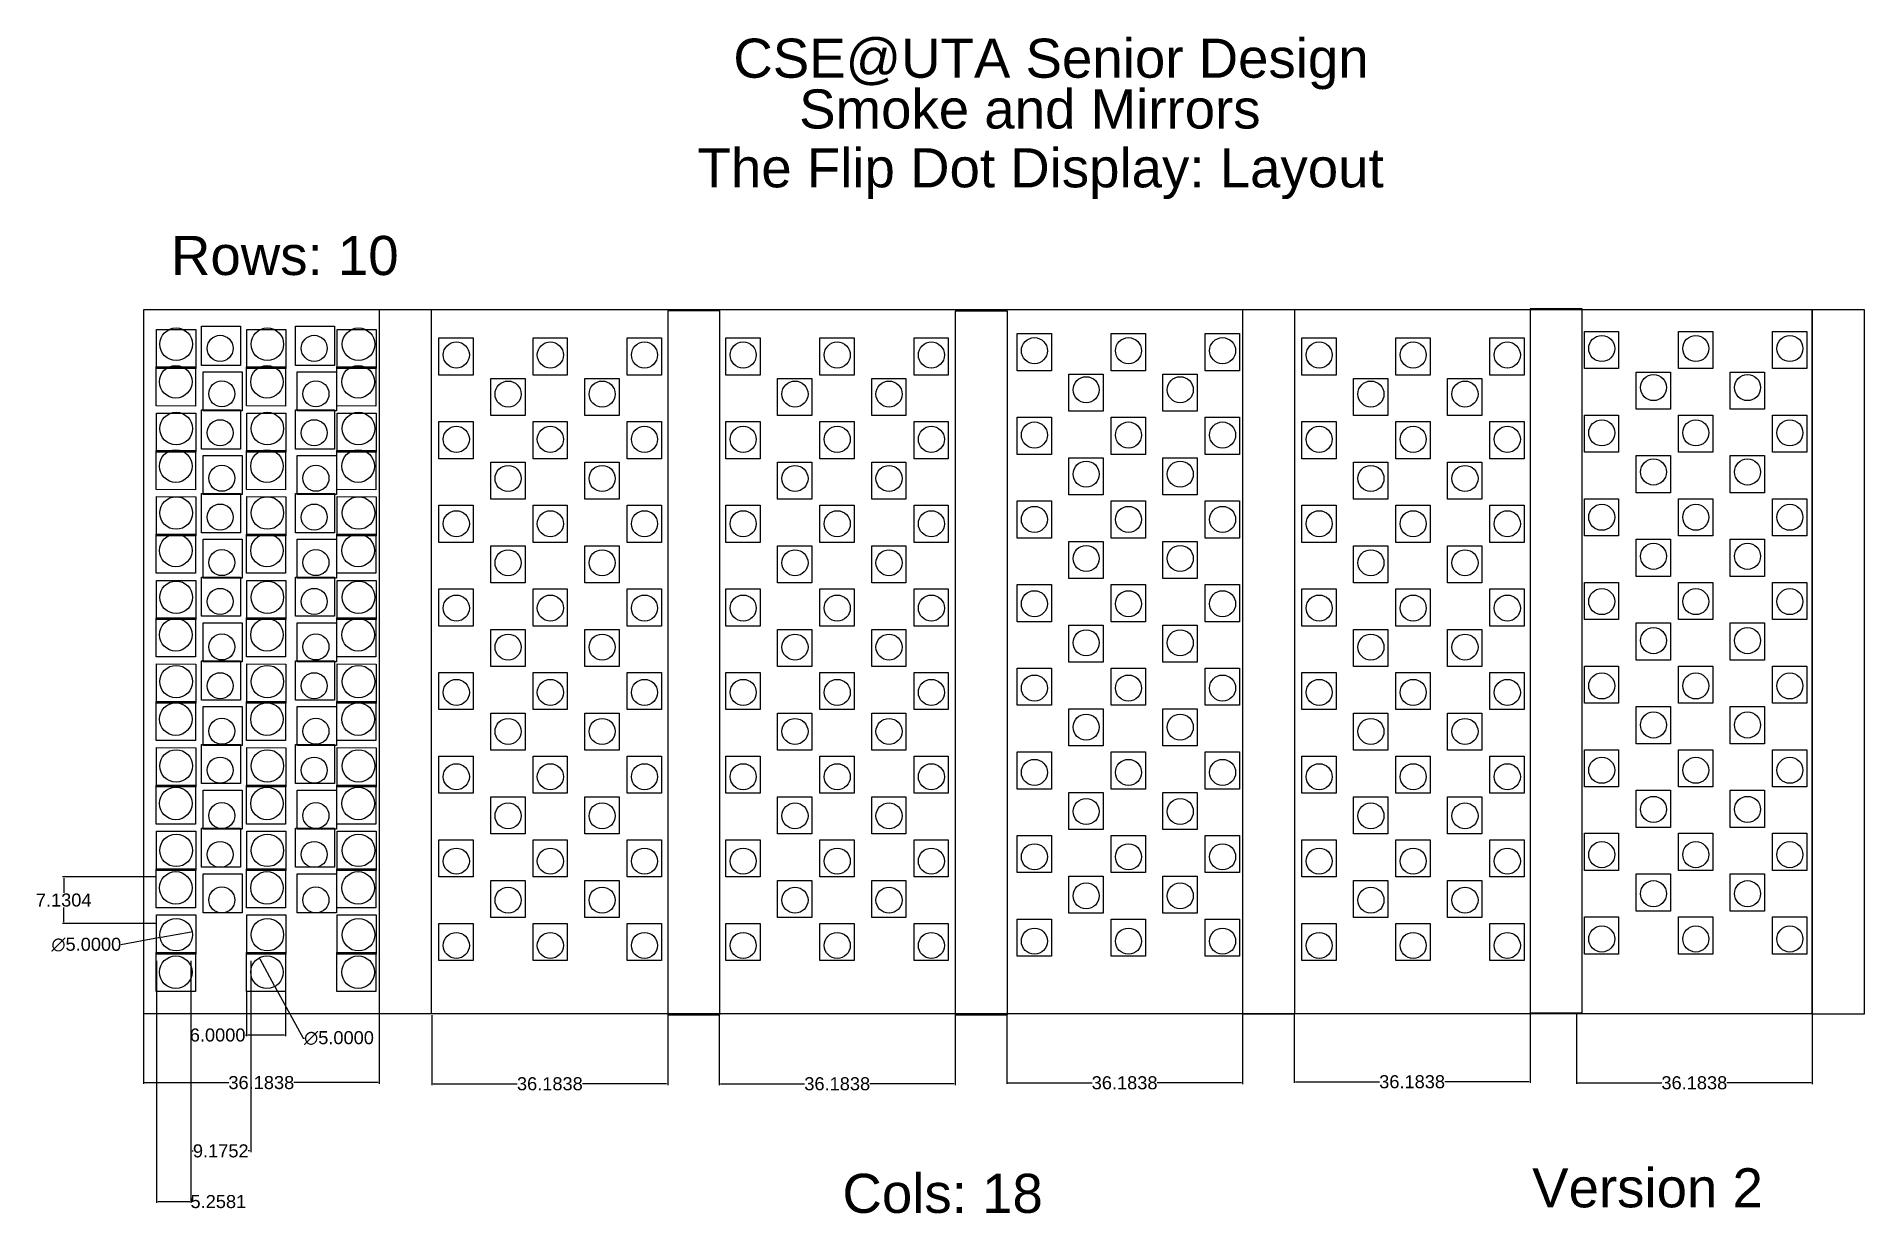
# Model space of a CAD drawing. Header units: inches. Extents: x -16 to 264, y -31 to 150.
import ezdxf

# ---------------------------------------------------------------- set-up
doc = ezdxf.new("R2010")
doc.units = ezdxf.units.IN
doc.header["$MEASUREMENT"] = 0
doc.layers.get('Defpoints').update_dxf_attribs({"color": 2})
doc.layers.add('Hidden', color=1, linetype='Continuous')
doc.layers.add('Layer1', color=2, linetype='Continuous')
doc.styles.add('Annotative', font='Arial.ttf')
doc.styles.get("Standard").update_dxf_attribs({"font": 'Arial.ttf'})
doc.dimstyles.get("Standard").update_dxf_attribs({"dimtxt": 2, "dimasz": 0.18, "dimexe": 0.18, "dimexo": 0.0625, "dimgap": 0.09, "dimtad": 0, "dimtih": 1, "dimtoh": 1, "dimdec": 4, "dimzin": 0, "dimdsep": 46, "dimtxsty": 'Standard', "dimcen": 0.09, "dimadec": 0, "dimazin": 0, "dimtfac": 1, "dimtdec": 4, "dimtofl": 0, "dimtmove": 0, "dimatfit": 2, "dimfxl": 1, "dimtolj": 1, "dimtzin": 0, "dimarcsym": 0})

# ---------------------------------------------------------------- blocks, each defined once
blk = doc.blocks.new('*D2')
at = {"color": 0, "lineweight": -2, "transparency": 16777216}
for p, q in [((0, -0.05), (0, -10.76)), ((36.19, -0.06), (36.19, -10.77)), ((0.18, -10.58), (13.09, -10.59)), ((36.01, -10.59), (23.09, -10.59))]:
    blk.add_line(p, q, dxfattribs=at)
at = {"color": 0, "transparency": 16777216}
for points in [[(0.18, -10.55), (0.18, -10.61), (0, -10.58)], [(36.01, -10.56), (36.01, -10.62), (36.19, -10.59)]]:
    blk.add_solid(points, dxfattribs=at)
at = {"layer": 'Defpoints', "color": 0, "transparency": 16777216}
for p in [(0, 0.01), (36.19, 0), (36.19, -10.59)]:
    blk.add_point(p, dxfattribs=at)
at = {"color": 0, "transparency": 16777216, "insert": (18.09, -10.59), "char_height": 2, "width": 2.5943, "attachment_point": 5}
blk.add_mtext('\\A1;36.1838', dxfattribs=at)
blk = doc.blocks.new('*D3')
at = {"color": 0, "lineweight": -2, "transparency": 16777216}
for p, q in [((44.27, -0.24), (44.26, -10.95)), ((80.45, -0.24), (80.45, -10.95)), ((44.45, -10.77), (57.36, -10.77)), ((80.27, -10.77), (67.36, -10.77))]:
    blk.add_line(p, q, dxfattribs=at)
at = {"color": 0, "transparency": 16777216}
for points in [[(44.45, -10.74), (44.45, -10.8), (44.26, -10.77)], [(80.27, -10.74), (80.27, -10.8), (80.45, -10.77)]]:
    blk.add_solid(points, dxfattribs=at)
at = {"layer": 'Defpoints', "color": 0, "transparency": 16777216}
for p in [(44.27, -0.17), (80.45, -0.18), (80.45, -10.77)]:
    blk.add_point(p, dxfattribs=at)
at = {"color": 0, "transparency": 16777216, "insert": (62.36, -10.77), "char_height": 2, "width": 2.5943, "attachment_point": 5}
blk.add_mtext('\\A1;36.1838', dxfattribs=at)
blk = doc.blocks.new('*D4')
at = {"color": 0, "lineweight": -2, "transparency": 16777216}
for p, q in [((88.36, -0.24), (88.36, -10.95)), ((124.54, -0.25), (124.54, -10.96)), ((88.54, -10.77), (101.45, -10.77)), ((124.36, -10.78), (111.45, -10.77))]:
    blk.add_line(p, q, dxfattribs=at)
at = {"color": 0, "transparency": 16777216}
for points in [[(88.54, -10.74), (88.54, -10.8), (88.36, -10.77)], [(124.36, -10.75), (124.36, -10.81), (124.54, -10.78)]]:
    blk.add_solid(points, dxfattribs=at)
at = {"layer": 'Defpoints', "color": 0, "transparency": 16777216}
for p in [(88.36, -0.18), (124.54, -0.19), (124.54, -10.78)]:
    blk.add_point(p, dxfattribs=at)
at = {"color": 0, "transparency": 16777216, "insert": (106.45, -10.77), "char_height": 2, "width": 2.5943, "attachment_point": 5}
blk.add_mtext('\\A1;36.1838', dxfattribs=at)
blk = doc.blocks.new('*D5')
at = {"color": 0, "lineweight": -2, "transparency": 16777216}
for p, q in [((132.45, -0.08), (132.45, -10.79)), ((168.63, -0.09), (168.63, -10.8)), ((132.63, -10.61), (145.54, -10.62)), ((168.45, -10.62), (155.54, -10.62))]:
    blk.add_line(p, q, dxfattribs=at)
at = {"color": 0, "transparency": 16777216}
for points in [[(132.63, -10.58), (132.63, -10.64), (132.45, -10.61)], [(168.45, -10.59), (168.45, -10.65), (168.63, -10.62)]]:
    blk.add_solid(points, dxfattribs=at)
at = {"layer": 'Defpoints', "color": 0, "transparency": 16777216}
for p in [(132.45, -0.02), (168.63, -0.03), (168.63, -10.62)]:
    blk.add_point(p, dxfattribs=at)
at = {"color": 0, "transparency": 16777216, "insert": (150.54, -10.62), "char_height": 2, "width": 2.5943, "attachment_point": 5}
blk.add_mtext('\\A1;36.1838', dxfattribs=at)
blk = doc.blocks.new('*D6')
at = {"color": 0, "lineweight": -2, "transparency": 16777216}
for p, q in [((176.56, 0.08), (176.56, -10.63)), ((212.75, 0.07), (212.74, -10.64)), ((176.74, -10.45), (189.65, -10.46)), ((212.56, -10.46), (199.65, -10.46))]:
    blk.add_line(p, q, dxfattribs=at)
at = {"color": 0, "transparency": 16777216}
for points in [[(176.74, -10.42), (176.74, -10.48), (176.56, -10.45)], [(212.56, -10.43), (212.56, -10.49), (212.74, -10.46)]]:
    blk.add_solid(points, dxfattribs=at)
at = {"layer": 'Defpoints', "color": 0, "transparency": 16777216}
for p in [(176.56, 0.14), (212.75, 0.13), (212.74, -10.46)]:
    blk.add_point(p, dxfattribs=at)
at = {"color": 0, "transparency": 16777216, "insert": (194.65, -10.46), "char_height": 2, "width": 2.5943, "attachment_point": 5}
blk.add_mtext('\\A1;36.1838', dxfattribs=at)
blk = doc.blocks.new('*D7')
at = {"color": 0, "lineweight": -2, "transparency": 16777216}
for p, q in [((219.86, -0.08), (219.85, -10.79)), ((256.04, -0.09), (256.04, -10.8)), ((220.03, -10.61), (232.94, -10.61)), ((255.86, -10.62), (242.95, -10.62))]:
    blk.add_line(p, q, dxfattribs=at)
at = {"color": 0, "transparency": 16777216}
for points in [[(220.03, -10.58), (220.03, -10.64), (219.85, -10.61)], [(255.86, -10.59), (255.86, -10.65), (256.04, -10.62)]]:
    blk.add_solid(points, dxfattribs=at)
at = {"layer": 'Defpoints', "color": 0, "transparency": 16777216}
for p in [(219.86, -0.02), (256.04, -0.03), (256.04, -10.62)]:
    blk.add_point(p, dxfattribs=at)
at = {"color": 0, "transparency": 16777216, "insert": (237.95, -10.62), "char_height": 2, "width": 2.5943, "attachment_point": 5}
blk.add_mtext('\\A1;36.1838', dxfattribs=at)
blk = doc.blocks.new('*U8')
at = {"layer": 'Hidden'}
blk.add_circle((0.37, -0.23), 2.5, dxfattribs=at)
blk = doc.blocks.new('*U9')
at = {"color": 0, "linetype": 'ByBlock', "lineweight": -2, "transparency": 16777216}
for p in [(0, 90.6), (13.99, 90.6), (27.98, 90.6), (0, 77.66), (13.99, 77.66), (27.98, 77.66), (0, 64.71), (13.99, 64.71), (27.98, 64.71), (0, 51.77), (13.99, 51.77), (27.98, 51.77), (0, 38.83), (13.99, 38.83), (27.98, 38.83), (0, 25.89), (13.99, 25.89), (27.98, 25.89), (0, 12.94), (13.99, 12.94), (27.98, 12.94), (0, 0), (13.99, 0), (27.98, 0)]:
    blk.add_blockref('*U8', p, dxfattribs=at)
blk = doc.blocks.new('*U10')
blk.add_lwpolyline([(-2.63, 4.15), (3.37, 4.14), (3.37, -1.86), (-2.63, -1.85)], close=True)
blk = doc.blocks.new('*U11')
at = {"layer": 'Layer1', "color": 0, "linetype": 'ByBlock', "lineweight": -2, "transparency": 16777216}
for p in [(0, 89.85), (13.85, 89.85), (27.71, 89.85), (0, 77.01), (13.85, 77.01), (27.71, 77.01), (0, 64.18), (13.85, 64.18), (27.71, 64.18), (0, 51.34), (13.85, 51.34), (27.71, 51.34), (0, 38.51), (13.85, 38.51), (27.71, 38.51), (0, 25.67), (13.85, 25.67), (27.71, 25.67), (0, 12.84), (13.85, 12.84), (27.71, 12.84), (0, 0), (13.85, 0), (27.71, 0)]:
    blk.add_blockref('*U10', p, dxfattribs=at)
blk = doc.blocks.new('*D13')
at = {"color": 0, "lineweight": -2, "transparency": 16777216}
for p, q in [((7.29, 8.08), (7.29, -21.25)), ((16.46, 8.08), (16.46, -21.25)), ((7.47, -21.07), (7.66, -21.07)), ((16.28, -21.07), (16.08, -21.07))]:
    blk.add_line(p, q, dxfattribs=at)
at = {"color": 0, "transparency": 16777216}
for points in [[(7.47, -21.04), (7.47, -21.1), (7.29, -21.07)], [(16.28, -21.04), (16.28, -21.1), (16.46, -21.07)]]:
    blk.add_solid(points, dxfattribs=at)
at = {"layer": 'Defpoints', "color": 0, "transparency": 16777216}
for p in [(7.29, 8.15), (16.46, 8.15), (16.46, -21.07)]:
    blk.add_point(p, dxfattribs=at)
at = {"color": 0, "transparency": 16777216, "insert": (11.87, -21.07), "char_height": 2, "attachment_point": 5}
blk.add_mtext('\\A1;9.1752', dxfattribs=at)
blk = doc.blocks.new('*D14')
at = {"color": 0, "lineweight": -2, "transparency": 16777216}
for p, q in [((1.97, 20.98), (-12.41, 20.98)), ((-12.23, 20.8), (-12.23, 18.52)), ((-12.23, 14.03), (-12.23, 16.31)), ((1.97, 13.85), (-12.41, 13.85))]:
    blk.add_line(p, q, dxfattribs=at)
at = {"color": 0, "transparency": 16777216}
for points in [[(-12.26, 20.8), (-12.2, 20.8), (-12.23, 20.98)], [(-12.26, 14.03), (-12.2, 14.03), (-12.23, 13.85)]]:
    blk.add_solid(points, dxfattribs=at)
at = {"layer": 'Defpoints', "color": 0, "transparency": 16777216}
for p in [(-12.23, 20.98), (2.03, 20.98), (2.03, 13.85)]:
    blk.add_point(p, dxfattribs=at)
at = {"color": 0, "transparency": 16777216, "insert": (-12.23, 17.42), "char_height": 2, "attachment_point": 5}
blk.add_mtext('\\A1;7.1304', dxfattribs=at)
blk = doc.blocks.new('*D16')
at = {"color": 0, "lineweight": -2, "transparency": 16777216}
for p, q in [((2.03, 8.08), (2.03, -29.03)), ((7.29, 8.08), (7.29, -29.03)), ((2.21, -28.85), (7.11, -28.85)), ((7.29, -28.85), (7.47, -28.85))]:
    blk.add_line(p, q, dxfattribs=at)
at = {"color": 0, "transparency": 16777216}
for points in [[(2.21, -28.82), (2.21, -28.88), (2.03, -28.85)], [(7.11, -28.82), (7.11, -28.88), (7.29, -28.85)]]:
    blk.add_solid(points, dxfattribs=at)
at = {"layer": 'Defpoints', "color": 0, "transparency": 16777216}
for p in [(2.03, 8.15), (7.29, 8.15), (7.29, -28.85)]:
    blk.add_point(p, dxfattribs=at)
at = {"color": 0, "transparency": 16777216, "insert": (11.5, -28.85), "char_height": 2, "attachment_point": 5}
blk.add_mtext('\\A1;5.2581', dxfattribs=at)
blk = doc.blocks.new('*U23')
at = {"layer": 'Hidden'}
blk.add_circle((0, 0), 2, dxfattribs=at)
blk = doc.blocks.new('*U24')
at = {"color": 0, "linetype": 'ByBlock', "lineweight": -2, "transparency": 16777216}
for p in [(0, 77.66), (14.43, 77.66), (0, 64.71), (14.43, 64.71), (0, 51.77), (14.43, 51.77), (0, 38.83), (14.43, 38.83), (0, 25.89), (14.43, 25.89), (0, 12.94), (14.43, 12.94), (0, 0), (14.43, 0)]:
    blk.add_blockref('*U23', p, dxfattribs=at)
blk = doc.blocks.new('*U30')
blk.add_lwpolyline([(-2.63, 3.15), (3.37, 3.15), (3.37, -2.85), (-2.63, -2.85)], close=True)
blk = doc.blocks.new('*U31')
at = {"layer": 'Layer1', "color": 0, "linetype": 'ByBlock', "lineweight": -2, "transparency": 16777216}
for p in [(0, 77.01), (14.43, 77.01), (0, 64.18), (14.43, 64.18), (0, 51.34), (14.43, 51.34), (0, 38.51), (14.43, 38.51), (0, 25.67), (14.43, 25.67), (0, 12.84), (14.43, 12.84), (0, 0), (14.43, 0)]:
    blk.add_blockref('*U30', p, dxfattribs=at)
blk = doc.blocks.new('*U36')
at = {"layer": 'Hidden'}
blk.add_circle((0, 0), 2, dxfattribs=at)
blk = doc.blocks.new('*U38')
at = {"color": 0, "linetype": 'ByBlock', "lineweight": -2, "transparency": 16777216}
for p in [(0, 77.66), (14.43, 77.66), (0, 64.71), (14.43, 64.71), (0, 51.77), (14.43, 51.77), (0, 38.83), (14.43, 38.83), (0, 25.89), (14.43, 25.89), (0, 12.94), (14.43, 12.94), (0, 0), (14.43, 0)]:
    blk.add_blockref('*U36', p, dxfattribs=at)
blk = doc.blocks.new('*U43')
at = {"layer": 'Hidden'}
blk.add_circle((0, 0), 2, dxfattribs=at)
blk = doc.blocks.new('*U45')
at = {"color": 0, "linetype": 'ByBlock', "lineweight": -2, "transparency": 16777216}
for p in [(0, 90.6), (14.43, 90.6), (28.87, 90.6), (0, 77.66), (14.43, 77.66), (28.87, 77.66), (0, 64.71), (14.43, 64.71), (28.87, 64.71), (0, 51.77), (14.43, 51.77), (28.87, 51.77), (0, 38.83), (14.43, 38.83), (28.87, 38.83), (0, 25.89), (14.43, 25.89), (28.87, 25.89), (0, 12.94), (14.43, 12.94), (28.87, 12.94), (0, 0), (14.43, 0), (28.87, 0)]:
    blk.add_blockref('*U43', p, dxfattribs=at)
blk = doc.blocks.new('*U54')
blk.add_lwpolyline([(-2.63, 2.85), (2.63, 2.85), (2.63, -2.85), (-2.63, -2.85)], close=True)
blk = doc.blocks.new('*U56')
at = {"layer": 'Layer1', "color": 0, "linetype": 'ByBlock', "lineweight": -2, "transparency": 16777216}
for p in [(0, 89.85), (14.43, 89.85), (28.87, 89.85), (0, 77.01), (14.43, 77.01), (28.87, 77.01), (0, 64.18), (14.43, 64.18), (28.87, 64.18), (0, 51.34), (14.43, 51.34), (28.87, 51.34), (0, 38.51), (14.43, 38.51), (28.87, 38.51), (0, 25.67), (14.43, 25.67), (28.87, 25.67), (0, 12.84), (14.43, 12.84), (28.87, 12.84), (0, 0), (14.43, 0), (28.87, 0)]:
    blk.add_blockref('*U54', p, dxfattribs=at)
blk = doc.blocks.new('*U67')
blk.add_lwpolyline([(-2.63, 2.85), (2.63, 2.85), (2.63, -2.85), (-2.63, -2.85)], close=True)
blk = doc.blocks.new('*U69')
at = {"layer": 'Layer1', "color": 0, "linetype": 'ByBlock', "lineweight": -2, "transparency": 16777216}
for p in [(0, 77.01), (14.43, 77.01), (0, 64.18), (14.43, 64.18), (0, 51.34), (14.43, 51.34), (0, 38.51), (14.43, 38.51), (0, 25.67), (14.43, 25.67), (0, 12.84), (14.43, 12.84), (0, 0), (14.43, 0)]:
    blk.add_blockref('*U67', p, dxfattribs=at)
blk = doc.blocks.new('*U84')
at = {"layer": 'Hidden'}
blk.add_circle((0, 0), 2, dxfattribs=at)
blk = doc.blocks.new('*U85')
at = {"color": 0, "linetype": 'ByBlock', "lineweight": -2, "transparency": 16777216}
for p in [(0, 77.66), (14.43, 77.66), (0, 64.71), (14.43, 64.71), (0, 51.77), (14.43, 51.77), (0, 38.83), (14.43, 38.83), (0, 25.89), (14.43, 25.89), (0, 12.94), (14.43, 12.94), (0, 0), (14.43, 0)]:
    blk.add_blockref('*U84', p, dxfattribs=at)
blk = doc.blocks.new('*U86')
at = {"layer": 'Hidden'}
blk.add_circle((0, 0), 2, dxfattribs=at)
blk = doc.blocks.new('*U87')
at = {"color": 0, "linetype": 'ByBlock', "lineweight": -2, "transparency": 16777216}
for p in [(0, 90.6), (14.43, 90.6), (28.87, 90.6), (0, 77.66), (14.43, 77.66), (28.87, 77.66), (0, 64.71), (14.43, 64.71), (28.87, 64.71), (0, 51.77), (14.43, 51.77), (28.87, 51.77), (0, 38.83), (14.43, 38.83), (28.87, 38.83), (0, 25.89), (14.43, 25.89), (28.87, 25.89), (0, 12.94), (14.43, 12.94), (28.87, 12.94), (0, 0), (14.43, 0), (28.87, 0)]:
    blk.add_blockref('*U86', p, dxfattribs=at)
blk = doc.blocks.new('*U88')
blk.add_lwpolyline([(-2.63, 2.85), (2.63, 2.85), (2.63, -2.85), (-2.63, -2.85)], close=True)
blk = doc.blocks.new('*U80')
at = {"layer": 'Layer1', "color": 0, "linetype": 'ByBlock', "lineweight": -2, "transparency": 16777216}
for p in [(0, 89.85), (14.43, 89.85), (28.87, 89.85), (0, 77.01), (14.43, 77.01), (28.87, 77.01), (0, 64.18), (14.43, 64.18), (28.87, 64.18), (0, 51.34), (14.43, 51.34), (28.87, 51.34), (0, 38.51), (14.43, 38.51), (28.87, 38.51), (0, 25.67), (14.43, 25.67), (28.87, 25.67), (0, 12.84), (14.43, 12.84), (28.87, 12.84), (0, 0), (14.43, 0), (28.87, 0)]:
    blk.add_blockref('*U88', p, dxfattribs=at)
blk = doc.blocks.new('*U82')
blk.add_lwpolyline([(-2.63, 2.85), (2.63, 2.85), (2.63, -2.85), (-2.63, -2.85)], close=True)
blk = doc.blocks.new('*U83')
at = {"layer": 'Layer1', "color": 0, "linetype": 'ByBlock', "lineweight": -2, "transparency": 16777216}
for p in [(0, 77.01), (14.43, 77.01), (0, 64.18), (14.43, 64.18), (0, 51.34), (14.43, 51.34), (0, 38.51), (14.43, 38.51), (0, 25.67), (14.43, 25.67), (0, 12.84), (14.43, 12.84), (0, 0), (14.43, 0)]:
    blk.add_blockref('*U82', p, dxfattribs=at)
blk = doc.blocks.new('*U99')
at = {"layer": 'Hidden'}
blk.add_circle((0, 0), 2, dxfattribs=at)
blk = doc.blocks.new('*U101')
at = {"color": 0, "linetype": 'ByBlock', "lineweight": -2, "transparency": 16777216}
for p in [(0, 77.66), (14.43, 77.66), (0, 64.71), (14.43, 64.71), (0, 51.77), (14.43, 51.77), (0, 38.83), (14.43, 38.83), (0, 25.89), (14.43, 25.89), (0, 12.94), (14.43, 12.94), (0, 0), (14.43, 0)]:
    blk.add_blockref('*U99', p, dxfattribs=at)
blk = doc.blocks.new('*U102')
at = {"layer": 'Hidden'}
blk.add_circle((0, 0), 2, dxfattribs=at)
blk = doc.blocks.new('*U103')
at = {"color": 0, "linetype": 'ByBlock', "lineweight": -2, "transparency": 16777216}
for p in [(0, 90.6), (14.43, 90.6), (28.87, 90.6), (0, 77.66), (14.43, 77.66), (28.87, 77.66), (0, 64.71), (14.43, 64.71), (28.87, 64.71), (0, 51.77), (14.43, 51.77), (28.87, 51.77), (0, 38.83), (14.43, 38.83), (28.87, 38.83), (0, 25.89), (14.43, 25.89), (28.87, 25.89), (0, 12.94), (14.43, 12.94), (28.87, 12.94), (0, 0), (14.43, 0), (28.87, 0)]:
    blk.add_blockref('*U102', p, dxfattribs=at)
blk = doc.blocks.new('*U104')
blk.add_lwpolyline([(-2.63, 2.85), (2.63, 2.85), (2.63, -2.85), (-2.63, -2.85)], close=True)
blk = doc.blocks.new('*U105')
at = {"layer": 'Layer1', "color": 0, "linetype": 'ByBlock', "lineweight": -2, "transparency": 16777216}
for p in [(0, 89.85), (14.43, 89.85), (28.87, 89.85), (0, 77.01), (14.43, 77.01), (28.87, 77.01), (0, 64.18), (14.43, 64.18), (28.87, 64.18), (0, 51.34), (14.43, 51.34), (28.87, 51.34), (0, 38.51), (14.43, 38.51), (28.87, 38.51), (0, 25.67), (14.43, 25.67), (28.87, 25.67), (0, 12.84), (14.43, 12.84), (28.87, 12.84), (0, 0), (14.43, 0), (28.87, 0)]:
    blk.add_blockref('*U104', p, dxfattribs=at)
blk = doc.blocks.new('*U106')
blk.add_lwpolyline([(-2.63, 2.85), (2.63, 2.85), (2.63, -2.85), (-2.63, -2.85)], close=True)
blk = doc.blocks.new('*U107')
at = {"layer": 'Layer1', "color": 0, "linetype": 'ByBlock', "lineweight": -2, "transparency": 16777216}
for p in [(0, 77.01), (14.43, 77.01), (0, 64.18), (14.43, 64.18), (0, 51.34), (14.43, 51.34), (0, 38.51), (14.43, 38.51), (0, 25.67), (14.43, 25.67), (0, 12.84), (14.43, 12.84), (0, 0), (14.43, 0)]:
    blk.add_blockref('*U106', p, dxfattribs=at)
blk = doc.blocks.new('*U118')
at = {"layer": 'Hidden'}
blk.add_circle((0, 0), 2, dxfattribs=at)
blk = doc.blocks.new('*U120')
at = {"color": 0, "linetype": 'ByBlock', "lineweight": -2, "transparency": 16777216}
for p in [(0, 77.66), (14.43, 77.66), (0, 64.71), (14.43, 64.71), (0, 51.77), (14.43, 51.77), (0, 38.83), (14.43, 38.83), (0, 25.89), (14.43, 25.89), (0, 12.94), (14.43, 12.94), (0, 0), (14.43, 0)]:
    blk.add_blockref('*U118', p, dxfattribs=at)
blk = doc.blocks.new('*U121')
at = {"layer": 'Hidden'}
blk.add_circle((0, 0), 2, dxfattribs=at)
blk = doc.blocks.new('*U122')
at = {"color": 0, "linetype": 'ByBlock', "lineweight": -2, "transparency": 16777216}
for p in [(0, 90.6), (14.43, 90.6), (28.87, 90.6), (0, 77.66), (14.43, 77.66), (28.87, 77.66), (0, 64.71), (14.43, 64.71), (28.87, 64.71), (0, 51.77), (14.43, 51.77), (28.87, 51.77), (0, 38.83), (14.43, 38.83), (28.87, 38.83), (0, 25.89), (14.43, 25.89), (28.87, 25.89), (0, 12.94), (14.43, 12.94), (28.87, 12.94), (0, 0), (14.43, 0), (28.87, 0)]:
    blk.add_blockref('*U121', p, dxfattribs=at)
blk = doc.blocks.new('*U123')
blk.add_lwpolyline([(-2.63, 2.85), (2.63, 2.85), (2.63, -2.85), (-2.63, -2.85)], close=True)
blk = doc.blocks.new('*U124')
at = {"layer": 'Layer1', "color": 0, "linetype": 'ByBlock', "lineweight": -2, "transparency": 16777216}
for p in [(0, 89.85), (14.43, 89.85), (28.87, 89.85), (0, 77.01), (14.43, 77.01), (28.87, 77.01), (0, 64.18), (14.43, 64.18), (28.87, 64.18), (0, 51.34), (14.43, 51.34), (28.87, 51.34), (0, 38.51), (14.43, 38.51), (28.87, 38.51), (0, 25.67), (14.43, 25.67), (28.87, 25.67), (0, 12.84), (14.43, 12.84), (28.87, 12.84), (0, 0), (14.43, 0), (28.87, 0)]:
    blk.add_blockref('*U123', p, dxfattribs=at)
blk = doc.blocks.new('*U125')
blk.add_lwpolyline([(-2.63, 2.85), (2.63, 2.85), (2.63, -2.85), (-2.63, -2.85)], close=True)
blk = doc.blocks.new('*U126')
at = {"layer": 'Layer1', "color": 0, "linetype": 'ByBlock', "lineweight": -2, "transparency": 16777216}
for p in [(0, 77.01), (14.43, 77.01), (0, 64.18), (14.43, 64.18), (0, 51.34), (14.43, 51.34), (0, 38.51), (14.43, 38.51), (0, 25.67), (14.43, 25.67), (0, 12.84), (14.43, 12.84), (0, 0), (14.43, 0)]:
    blk.add_blockref('*U125', p, dxfattribs=at)
blk = doc.blocks.new('*U137')
at = {"layer": 'Hidden'}
blk.add_circle((0, 0), 2, dxfattribs=at)
blk = doc.blocks.new('*U139')
at = {"color": 0, "linetype": 'ByBlock', "lineweight": -2, "transparency": 16777216}
for p in [(0, 77.66), (14.43, 77.66), (0, 64.71), (14.43, 64.71), (0, 51.77), (14.43, 51.77), (0, 38.83), (14.43, 38.83), (0, 25.89), (14.43, 25.89), (0, 12.94), (14.43, 12.94), (0, 0), (14.43, 0)]:
    blk.add_blockref('*U137', p, dxfattribs=at)
blk = doc.blocks.new('*U140')
at = {"layer": 'Hidden'}
blk.add_circle((0, 0), 2, dxfattribs=at)
blk = doc.blocks.new('*U141')
at = {"color": 0, "linetype": 'ByBlock', "lineweight": -2, "transparency": 16777216}
for p in [(0, 90.6), (14.43, 90.6), (28.87, 90.6), (0, 77.66), (14.43, 77.66), (28.87, 77.66), (0, 64.71), (14.43, 64.71), (28.87, 64.71), (0, 51.77), (14.43, 51.77), (28.87, 51.77), (0, 38.83), (14.43, 38.83), (28.87, 38.83), (0, 25.89), (14.43, 25.89), (28.87, 25.89), (0, 12.94), (14.43, 12.94), (28.87, 12.94), (0, 0), (14.43, 0), (28.87, 0)]:
    blk.add_blockref('*U140', p, dxfattribs=at)
blk = doc.blocks.new('*U142')
blk.add_lwpolyline([(-2.63, 2.85), (2.63, 2.85), (2.63, -2.85), (-2.63, -2.85)], close=True)
blk = doc.blocks.new('*U143')
at = {"layer": 'Layer1', "color": 0, "linetype": 'ByBlock', "lineweight": -2, "transparency": 16777216}
for p in [(0, 89.85), (14.43, 89.85), (28.87, 89.85), (0, 77.01), (14.43, 77.01), (28.87, 77.01), (0, 64.18), (14.43, 64.18), (28.87, 64.18), (0, 51.34), (14.43, 51.34), (28.87, 51.34), (0, 38.51), (14.43, 38.51), (28.87, 38.51), (0, 25.67), (14.43, 25.67), (28.87, 25.67), (0, 12.84), (14.43, 12.84), (28.87, 12.84), (0, 0), (14.43, 0), (28.87, 0)]:
    blk.add_blockref('*U142', p, dxfattribs=at)
blk = doc.blocks.new('*U144')
blk.add_lwpolyline([(-2.63, 2.85), (2.63, 2.85), (2.63, -2.85), (-2.63, -2.85)], close=True)
blk = doc.blocks.new('*U145')
at = {"layer": 'Layer1', "color": 0, "linetype": 'ByBlock', "lineweight": -2, "transparency": 16777216}
for p in [(0, 77.01), (14.43, 77.01), (0, 64.18), (14.43, 64.18), (0, 51.34), (14.43, 51.34), (0, 38.51), (14.43, 38.51), (0, 25.67), (14.43, 25.67), (0, 12.84), (14.43, 12.84), (0, 0), (14.43, 0)]:
    blk.add_blockref('*U144', p, dxfattribs=at)
blk = doc.blocks.new('*D146')
at = {"color": 0, "lineweight": -2, "transparency": 16777216}
for p, q in [((2.57, 11.67), (-3.44, 10.58)), ((7.31, 12.52), (2.75, 11.7))]:
    blk.add_line(p, q, dxfattribs=at)
at = {"color": 0, "transparency": 16777216}
for points in [[(2.74, 11.73), (2.75, 11.67), (2.57, 11.67)], [(7.31, 12.55), (7.32, 12.5), (7.49, 12.56)]]:
    blk.add_solid(points, dxfattribs=at)
at = {"layer": 'Defpoints', "color": 0, "transparency": 16777216}
for p in [(2.57, 11.67), (7.49, 12.56)]:
    blk.add_point(p, dxfattribs=at)
at = {"color": 0, "transparency": 16777216, "insert": (-8.76, 10.58), "char_height": 2, "attachment_point": 5}
blk.add_mtext('\\A1;∅5.0000', dxfattribs=at)
blk = doc.blocks.new('*U153')
at = {"layer": 'Hidden'}
blk.add_circle((0.37, -0.23), 2.5, dxfattribs=at)
blk = doc.blocks.new('*U155')
at = {"color": 0, "linetype": 'ByBlock', "lineweight": -2, "transparency": 16777216}
for p in [(0, 90.6), (13.99, 90.6), (27.98, 90.6), (0, 77.66), (13.99, 77.66), (27.98, 77.66), (0, 64.71), (13.99, 64.71), (27.98, 64.71), (0, 51.77), (13.99, 51.77), (27.98, 51.77), (0, 38.83), (13.99, 38.83), (27.98, 38.83), (0, 25.89), (13.99, 25.89), (27.98, 25.89), (0, 12.94), (13.99, 12.94), (27.98, 12.94), (0, 0), (13.99, 0), (27.98, 0)]:
    blk.add_blockref('*U153', p, dxfattribs=at)
blk = doc.blocks.new('*U156')
blk.add_lwpolyline([(-2.63, 4.15), (3.37, 4.14), (3.37, -1.86), (-2.63, -1.85)], close=True)
blk = doc.blocks.new('*U157')
at = {"layer": 'Layer1', "color": 0, "linetype": 'ByBlock', "lineweight": -2, "transparency": 16777216}
for p in [(0, 89.85), (13.85, 89.85), (27.71, 89.85), (0, 77.01), (13.85, 77.01), (27.71, 77.01), (0, 64.18), (13.85, 64.18), (27.71, 64.18), (0, 51.34), (13.85, 51.34), (27.71, 51.34), (0, 38.51), (13.85, 38.51), (27.71, 38.51), (0, 25.67), (13.85, 25.67), (27.71, 25.67), (0, 12.84), (13.85, 12.84), (27.71, 12.84), (0, 0), (13.85, 0), (27.71, 0)]:
    blk.add_blockref('*U156', p, dxfattribs=at)
blk = doc.blocks.new('*U164')
at = {"layer": 'Hidden'}
blk.add_circle((0, 0), 2, dxfattribs=at)
blk = doc.blocks.new('*U166')
at = {"color": 0, "linetype": 'ByBlock', "lineweight": -2, "transparency": 16777216}
for p in [(0, 77.66), (14.43, 77.66), (0, 64.71), (14.43, 64.71), (0, 51.77), (14.43, 51.77), (0, 38.83), (14.43, 38.83), (0, 25.89), (14.43, 25.89), (0, 12.94), (14.43, 12.94), (0, 0), (14.43, 0)]:
    blk.add_blockref('*U164', p, dxfattribs=at)
blk = doc.blocks.new('*U167')
blk.add_lwpolyline([(-2.63, 3.15), (3.37, 3.15), (3.37, -2.85), (-2.63, -2.85)], close=True)
blk = doc.blocks.new('*U168')
at = {"layer": 'Layer1', "color": 0, "linetype": 'ByBlock', "lineweight": -2, "transparency": 16777216}
for p in [(0, 77.01), (14.43, 77.01), (0, 64.18), (14.43, 64.18), (0, 51.34), (14.43, 51.34), (0, 38.51), (14.43, 38.51), (0, 25.67), (14.43, 25.67), (0, 12.84), (14.43, 12.84), (0, 0), (14.43, 0)]:
    blk.add_blockref('*U167', p, dxfattribs=at)
blk = doc.blocks.new('*D169')
at = {"color": 0, "lineweight": -2, "transparency": 16777216}
for p, q in [((15.82, 3.33), (15.82, -3.47)), ((21.82, 3.33), (21.82, -3.47)), ((15.82, -3.29), (15.64, -3.29)), ((21.64, -3.29), (16, -3.29))]:
    blk.add_line(p, q, dxfattribs=at)
at = {"color": 0, "transparency": 16777216}
for points in [[(16, -3.26), (16, -3.32), (15.82, -3.29)], [(21.64, -3.26), (21.64, -3.32), (21.82, -3.29)]]:
    blk.add_solid(points, dxfattribs=at)
at = {"layer": 'Defpoints', "color": 0, "transparency": 16777216}
for p in [(15.82, 3.39), (21.82, 3.39), (15.82, -3.29)]:
    blk.add_point(p, dxfattribs=at)
at = {"color": 0, "transparency": 16777216, "insert": (11.39, -3.29), "char_height": 2, "attachment_point": 5}
blk.add_mtext('\\A1;6.0000', dxfattribs=at)
blk = doc.blocks.new('*D170')
at = {"color": 0, "lineweight": -2, "transparency": 16777216}
for p, q in [((17.84, 8.39), (20.08, 4.33)), ((20.16, 4.17), (24.52, -3.75)), ((24.52, -3.75), (24.7, -3.75))]:
    blk.add_line(p, q, dxfattribs=at)
at = {"color": 0, "transparency": 16777216}
for points in [[(17.87, 8.41), (17.81, 8.38), (17.75, 8.55)], [(20.1, 4.34), (20.05, 4.31), (20.16, 4.17)]]:
    blk.add_solid(points, dxfattribs=at)
at = {"layer": 'Defpoints', "color": 0, "transparency": 16777216}
for p in [(17.75, 8.55), (20.16, 4.17)]:
    blk.add_point(p, dxfattribs=at)
at = {"color": 0, "transparency": 16777216, "insert": (30.01, -3.75), "char_height": 2, "attachment_point": 5}
blk.add_mtext('\\A1;∅5.0000', dxfattribs=at)

msp = doc.modelspace()

# ---------------------------------------------------------------- linework, layer by layer
for points in [[(0.00403, 0.00775), (256.00403, 0.00775), (256.00403, 108.00775), (0.00403, 108.00775)], [(36.18784, 0), (44.19803, 0), (44.19803, 108), (36.18784, 108)], [(80.45111, -0.18147), (88.46129, -0.18147), (88.46129, 107.81853), (80.45111, 107.81853)], [(124.54446, -0.18543), (132.55465, -0.18543), (132.55465, 107.81457), (124.54446, 107.81457)], [(168.63267, -0.0287), (176.64286, -0.0287), (176.64286, 107.9713), (168.63267, 107.9713)], [(212.74607, 0.13024), (220.75626, 0.13024), (220.75626, 108.13024), (212.74607, 108.13024)], [(256.03972, -0.02713), (264.04991, -0.02713), (264.04991, 107.97287), (256.03972, 107.97287)]]:
    msp.add_lwpolyline(points, close=True)

# ---------------------------------------------------------------- block references
for name, p in [('*U9', (4.6577, 12.34285)), ('*U166', (11.77848, 24.42455)), ('*U141', (223.74239, 11.45803)), ('*U45', (48.00743, 10.46565)), ('*U87', (92.0239, 10.46565)), ('*U103', (136.70228, 11.12723)), ('*U122', (180.38781, 10.46565)), ('*U155', (4.59819, 6.59097)), ('*U24', (12.03669, 17.44341)), ('*U38', (55.95025, 17.4123)), ('*U85', (99.96673, 17.4123)), ('*U101', (144.6451, 18.07389)), ('*U120', (188.33063, 17.4123)), ('*U139', (231.68521, 18.40468))]:
    msp.add_blockref(name, p)
at = {"layer": 'Layer1'}
for name, p in [('*U11', (4.6577, 10.99809)), ('*U168', (11.54318, 25.30592)), ('*U105', (136.67038, 11.64896)), ('*U143', (223.71049, 11.97976)), ('*U56', (47.97552, 10.98738)), ('*U80', (91.992, 10.98738)), ('*U124', (180.35591, 10.98738)), ('*U157', (4.59819, 5.24622)), ('*U31', (11.80139, 18.32478)), ('*U145', (231.65331, 18.59562)), ('*U69', (55.91834, 17.60324)), ('*U83', (99.93482, 17.60324)), ('*U107', (144.6132, 18.26483)), ('*U126', (188.29873, 17.60324))]:
    msp.add_blockref(name, p, dxfattribs=at)

# ---------------------------------------------------------------- texts
at = {"ltscale": 0.5, "style": 'Annotative'}
for s, p in [('CSE@UTA Senior Design', (90.51128, 143.6104)), ('Smoke and Mirrors', (100.60606, 135.82)), ('The Flip Dot Display: Layout', (85.02114, 126.79023)), ('Rows: 10', (4.22743, 113.34047)), ('Cols: 18', (107.25037, -30.5743)), ('Version 2', (213.0655, -29.72588))]:
    msp.add_text(s, height=6, dxfattribs=at).set_placement(p)

# ---------------------------------------------------------------- dimensions: what is measured, and where the dimension line sits
dim = msp.add_linear_dim(base=(-12.22693, 20.98097), p1=(2.0277, 13.85061), p2=(2.0277, 20.98097), angle=90, dimstyle='Standard')
dim.commit()
dim.dimension.update_dxf_attribs({"geometry": '*D14', "text_midpoint": (-12.22693, 17.41579)})
for p1, p2, picture, middle in [((7.49024, 12.55692), (2.56981, 11.66845), '*D146', (-8.75831, 10.5827)), ((17.75387, 8.55132), (20.16358, 4.1703), '*D170', (30.01499, -3.74976))]:
    dim = msp.add_diameter_dim_2p(p1=p1, p2=p2, dimstyle='Standard')
    dim.commit()
    dim.dimension.update_dxf_attribs({"geometry": picture, "text_midpoint": middle, "dimtype": 163})
for base, p1, p2, picture, middle in [((7.28584, -28.8468), (2.0277, 8.14557), (7.28584, 8.14557), '*D16', (11.49854, -28.8468)), ((16.46103, -21.07066), (7.28584, 8.14557), (16.46103, 8.14557), '*D13', (11.87343, -21.07066)), ((15.82246, -3.28955), (21.82246, 3.39091), (15.82246, 3.39369), '*D169', (11.39147, -3.28955))]:
    dim = msp.add_linear_dim(base=base, p1=p1, p2=p2, dimstyle='Standard')
    dim.commit()
    dim.dimension.update_dxf_attribs({"geometry": picture, "text_midpoint": middle})
for p1, p2, picture, middle in [((0.00403, 0.00775), (36.18784, 0), '*D2', (18.09367, -10.58825)), ((176.56227, 0.13799), (212.74607, 0.13024), '*D6', (194.6519, -10.45801)), ((44.2673, -0.17372), (80.45111, -0.18147), '*D3', (62.35694, -10.76972)), ((88.36065, -0.17768), (124.54446, -0.18543), '*D4', (106.45029, -10.77368)), ((132.44887, -0.02095), (168.63267, -0.0287), '*D5', (150.5385, -10.61695)), ((219.85591, -0.01938), (256.03972, -0.02713), '*D7', (237.94555, -10.61538))]:
    dim = msp.add_aligned_dim(p1=p1, p2=p2, distance=-10.59213, dimstyle='Standard')
    dim.commit()
    dim.dimension.update_dxf_attribs({"geometry": picture, "text_midpoint": middle})

doc.saveas('drawing.dxf')
